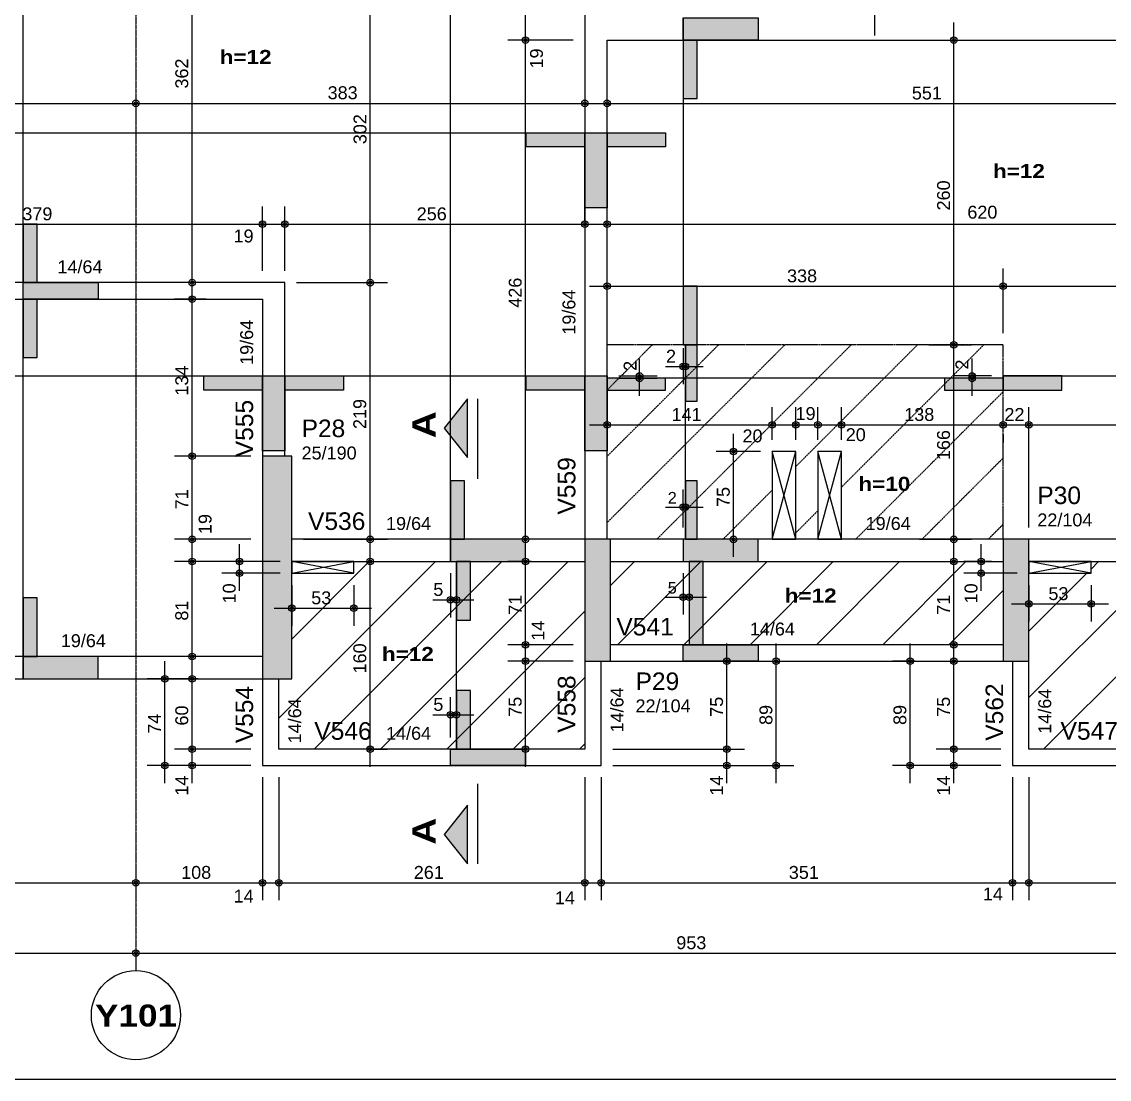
# Model space of a CAD drawing. Extents: x 0 to 7795, y 0 to 4205.
# Drawn here: x 1051 to 1979, y 1625 to 2528 of the extents above; entities that cross this region are included whole.
import ezdxf

# ---------------------------------------------------------------- set-up
doc = ezdxf.new("R2010")
doc.units = 0
doc.header["$MEASUREMENT"] = 0
doc.linetypes.add('ESTILO_TQS_0001', pattern=[1, 0.7, -0.3])
doc.linetypes.add('ESTILO_TQS_0007', pattern=[2.1, 1.5, -0.2, 0.2, -0.2])
for name, color, linetype in [('MTH-224', 4, 'CONTINUOUS'), ('MTH-230', 1, 'CONTINUOUS'), ('MTH-COTAS7', 31, 'CONTINUOUS'), ('MTH-DIM-PILAR', 3, 'CONTINUOUS'), ('MTH-DIM-VIGA', 3, 'CONTINUOUS'), ('MTH-EIXO-214', 4, 'CONTINUOUS'), ('MTH-EIXO-215', 1, 'CONTINUOUS'), ('MTH-FACE-VIGA', 7, 'CONTINUOUS'), ('MTH-LINHA-CORTE', 5, 'CONTINUOUS'), ('MTH-LINHA-SEÇÃO', 16, 'CONTINUOUS'), ('MTH-PILAR-SEGUE', 5, 'CONTINUOUS'), ('MTH-SIMB_COTA', 3, 'CONTINUOUS'), ('MTH-SOMBRA21', 150, 'CONTINUOUS'), ('MTH-SOMBRA25', 253, 'CONTINUOUS'), ('MTH-TIT1-VIGA', 5, 'CONTINUOUS'), ('MTH-TRACEJADO-216', 1, 'CONTINUOUS'), ('MTH-TXT-NEGRITO', 5, 'CONTINUOUS')]:
    doc.layers.add(name, color=color, linetype=linetype)
doc.styles.add('TQS_ARIAL', font='arial.ttf')
doc.styles.add('TQS_ARIAL_BLACK', font='ariblk.ttf')

msp = doc.modelspace()

# ---------------------------------------------------------------- linework, layer by layer
at = {"layer": 'MTH-224', "linetype": 'Continuous'}
for p, q in [((1440.320937, 2137.691123), (1440.320937, 2206.066123)), ((1440.320937, 1809.232484), (1440.320937, 1877.607484))]:
    msp.add_line(p, q, dxfattribs=at)
at = {"layer": 'MTH-230', "linetype": 'Continuous'}
for p, q in [((1691.511368, 2086.135499), (1711.511368, 2161.135499)), ((1711.511368, 2086.1355), (1691.511368, 2161.135499)), ((1730.511368, 2086.1355), (1750.511368, 2161.135499)), ((1750.511368, 2086.135498), (1730.511368, 2161.135499)), ((1281.511368, 2057.1355), (1334.511368, 2067.1355)), ((1334.511368, 2057.1355), (1281.511368, 2067.1355)), ((1910.51213, 2057.1355), (1963.513843, 2067.1355)), ((1963.513843, 2057.1355), (1910.51213, 2067.1355))]:
    msp.add_line(p, q, dxfattribs=at)
msp.add_circle((1148.511366, 1680.135501), 38, dxfattribs=at)
at = {"layer": 'MTH-COTAS7', "linetype": 'Continuous'}
for p, q in [((1779.1324, 2516.13677), (1779.1324, 2809.635501)), ((1196.416793, 2290.135499), (1196.416793, 2682.135501)), ((1348.322552, 2290.135499), (1348.322552, 2622.135465)), ((1480.939185, 2516.13677), (1480.939185, 2622.135465)), ((1480.939185, 2497.13677), (1480.939185, 2546.13677)), ((1480.939185, 2071.135503), (1480.939185, 2527.13677)), ((1846.41773, 2237.135493), (1846.41773, 2527.13677)), ((1521.51056, 2512.13677), (1465.939185, 2512.13677)), ((1521.51056, 2512.13677), (1465.939185, 2512.13677)), ((1846.946401, 2512.13677), (1861.41773, 2512.13677)), ((1550.51056, 2464.587547), (1550.51056, 2473.127822)), ((1148.511366, 2465.627718), (1148.511366, 2443.127822)), ((1148.511366, 2465.627718), (1148.511366, 2443.127822)), ((862.51137, 2458.127822), (1163.511366, 2458.127822)), ((1133.511366, 2458.127822), (1546.51056, 2458.127822)), ((1531.51056, 2452.343828), (1531.51056, 2443.127822)), ((1535.51056, 2458.127822), (2116.511366, 2458.127822)), ((1256.506838, 2315.135499), (1256.506838, 2370.038858)), ((1256.506838, 2315.135499), (1256.506838, 2370.038858)), ((1275.506838, 2315.135499), (1275.506838, 2370.038858)), ((1275.506838, 2315.135499), (1275.506838, 2370.038858)), ((1531.51056, 2357.850716), (1531.51056, 2370.038858)), ((1550.51056, 2357.558462), (1550.51056, 2370.038858)), ((862.51137, 2355.038858), (1271.506838, 2355.038858)), ((1241.506838, 2355.038858), (1290.506838, 2355.038858)), ((1260.506838, 2355.038858), (1546.51056, 2355.038858)), ((1535.51056, 2355.038858), (2185.511366, 2355.038858)), ((1348.322552, 2071.135503), (1348.322552, 2320.135499)), ((1550.51056, 2268.576565), (1550.51056, 2317.1355)), ((1888.512128, 2262.135494), (1888.512128, 2317.1355)), ((1888.512128, 2262.135494), (1888.512128, 2317.1355)), ((1212.501677, 2305.135499), (1181.416793, 2305.135499)), ((1196.416793, 2142.135501), (1196.416793, 2306.135499)), ((1285.506838, 2305.135499), (1363.322552, 2305.135499)), ((1285.506838, 2305.135499), (1363.322552, 2305.135499)), ((1535.51056, 2302.1355), (1903.512128, 2302.1355)), ((1873.512128, 2302.1355), (2116.511366, 2302.1355)), ((1208.593102, 2291.135499), (1181.416793, 2291.135499)), ((1846.41773, 2071.135503), (1846.41773, 2267.135493)), ((1615.51056, 2249.331523), (1615.51056, 2218.567024)), ((1825.033456, 2252.135493), (1861.41773, 2252.135493)), ((1835.033456, 2252.135493), (1861.41773, 2252.135493)), ((1578.343317, 2208.492328), (1578.343317, 2240.492328)), ((1617.51056, 2242.1355), (1617.51056, 2218.567024)), ((1861.97425, 2208.492328), (1861.97425, 2240.492328)), ((1600.51056, 2233.567024), (1632.51056, 2233.567024)), ((1560.51056, 2225.492328), (1593.343317, 2225.492328)), ((1560.51056, 2223.492328), (1593.343317, 2223.492328)), ((1878.512128, 2225.492328), (1846.97425, 2225.492328)), ((1878.512128, 2223.492328), (1846.97425, 2223.492328)), ((1550.51056, 2155.351244), (1550.51056, 2198.859757)), ((1691.511368, 2171.135499), (1691.511368, 2198.859757)), ((1691.511368, 2171.135499), (1691.511368, 2198.859757)), ((1711.511368, 2171.135499), (1711.511368, 2198.859757)), ((1711.511368, 2171.135499), (1711.511368, 2198.859757)), ((1730.511368, 2171.135499), (1730.511368, 2198.859757)), ((1730.511368, 2171.135499), (1730.511368, 2198.859757)), ((1750.511368, 2171.135499), (1750.511368, 2198.859757)), ((1750.511368, 2171.135499), (1750.511368, 2198.859757)), ((1888.512128, 2178.859757), (1888.512128, 2198.859757)), ((1910.512128, 2096.135503), (1910.512128, 2198.859757)), ((1910.512128, 2096.135503), (1910.512128, 2198.859757)), ((1535.51056, 2183.859757), (1706.511368, 2183.859757)), ((1676.511368, 2183.859757), (1726.511368, 2183.859757)), ((1696.511368, 2183.859757), (1745.511368, 2183.859757)), ((1715.511368, 2183.859757), (1765.511368, 2183.859757)), ((1735.511368, 2183.859757), (1903.512128, 2183.859757)), ((1873.512128, 2183.859757), (1925.512128, 2183.859757)), ((1895.512128, 2183.859757), (2185.511366, 2183.859757)), ((1196.416793, 2071.135503), (1196.416793, 2172.135501)), ((1658.498428, 2071.135499), (1658.498428, 2176.135499)), ((1888.512128, 2175.45574), (1888.512128, 2168.859757)), ((1246.506838, 2157.135501), (1181.416793, 2157.135501)), ((1246.506838, 2157.135501), (1181.416793, 2157.135501)), ((1681.511368, 2161.135499), (1643.498428, 2161.135499)), ((1615.51056, 2096.135503), (1615.51056, 2128.673244)), ((1617.51056, 2096.135503), (1617.51056, 2128.673244)), ((1600.51056, 2113.673244), (1632.51056, 2113.673244)), ((1196.416793, 2052.135503), (1196.416793, 2101.135503)), ((1246.506838, 2086.135503), (1181.416793, 2086.135503)), ((1246.506838, 2086.135503), (1181.416793, 2086.135503)), ((1196.416793, 1971.135501), (1196.416793, 2082.135503)), ((1236.920815, 2042.1355), (1236.920815, 2082.135503)), ((1291.506838, 2086.135503), (1363.322552, 2086.135503)), ((1348.322552, 1892.135501), (1348.322552, 2082.135503)), ((1485.734767, 2086.135503), (1465.939185, 2086.135503)), ((1480.939185, 1981.135501), (1480.939185, 2082.135503)), ((1681.511368, 2086.135499), (1643.498428, 2086.135499)), ((1817.250787, 2086.135503), (1861.41773, 2086.135503)), ((1846.41773, 1981.135501), (1846.41773, 2082.135503)), ((1869.871796, 2042.1355), (1869.871796, 2082.135503)), ((1246.506838, 2067.135503), (1181.416793, 2067.135503)), ((1246.506838, 2067.135503), (1181.416793, 2067.135503)), ((1271.506838, 2067.135503), (1221.920815, 2067.135503)), ((1344.511368, 2067.135503), (1363.322552, 2067.135503)), ((1485.734767, 2067.135503), (1465.939185, 2067.135503)), ((1851.532436, 2067.135503), (1861.41773, 2067.135503)), ((1878.512128, 2067.135503), (1854.871796, 2067.135503)), ((1271.511368, 2057.1355), (1221.920815, 2057.1355)), ((1416.939185, 2057.135503), (1416.939185, 2019.542848)), ((1421.939185, 2057.135501), (1421.939185, 2019.542848)), ((1615.51056, 2057.135503), (1615.51056, 2021.867837)), ((1620.51056, 2057.135503), (1620.51056, 2021.867837)), ((1900.51213, 2057.1355), (1854.871796, 2057.1355)), ((1281.511368, 2047.1355), (1281.511368, 2012.418246)), ((1334.511368, 2047.1355), (1334.511368, 2012.418246)), ((1910.512128, 2047.1355), (1910.512128, 2015.996744)), ((1963.513843, 2047.1355), (1963.513843, 2015.996744)), ((1401.939185, 2034.542848), (1436.939185, 2034.542848)), ((1600.51056, 2036.867837), (1635.51056, 2036.867837)), ((1266.511368, 2027.418246), (1349.511368, 2027.418246)), ((1895.512128, 2030.996744), (1978.513843, 2030.996744)), ((1480.939185, 1967.135501), (1480.939185, 2011.135501)), ((1521.51056, 1996.135501), (1465.939185, 1996.135501)), ((1521.51056, 1996.135501), (1465.939185, 1996.135501)), ((1480.939185, 1892.135501), (1480.939185, 1997.135501)), ((1652.777456, 1892.135501), (1652.777456, 1997.135499)), ((1694.893377, 1878.135501), (1694.893377, 1997.135499)), ((1809.202755, 1878.135505), (1809.202755, 1997.135501)), ((1860.443729, 1996.135501), (1831.41773, 1996.135501)), ((1846.41773, 1892.135505), (1846.41773, 1997.135501)), ((1210.793631, 1986.135501), (1181.416793, 1986.135501)), ((1173.14201, 1878.135501), (1173.14201, 1982.135501)), ((1196.416793, 1892.135501), (1196.416793, 1982.135501)), ((1521.51056, 1982.135501), (1465.939185, 1982.135501)), ((1521.51056, 1982.135501), (1465.939185, 1982.135501)), ((1657.51056, 1982.135499), (1667.777456, 1982.135499)), ((1677.777456, 1982.135499), (1709.893377, 1982.135499)), ((1813.297313, 1982.135501), (1794.202755, 1982.135501)), ((1854.569576, 1982.135501), (1861.41773, 1982.135501)), ((1191.769367, 1967.135501), (1158.14201, 1967.135501)), ((1201.769367, 1967.135501), (1181.416793, 1967.135501)), ((1416.939185, 1917.135501), (1416.939185, 1951.488044)), ((1421.939185, 1917.135499), (1421.939185, 1951.488044)), ((1401.939185, 1936.488044), (1436.939185, 1936.488044)), ((1196.416793, 1878.135501), (1196.416793, 1922.135501)), ((1652.777456, 1878.135501), (1652.777456, 1922.135501)), ((1846.41773, 1878.135505), (1846.41773, 1922.135505)), ((1246.511366, 1907.135501), (1181.416793, 1907.135501)), ((1246.511366, 1907.135501), (1181.416793, 1907.135501)), ((1345.260019, 1907.135501), (1363.322552, 1907.135501)), ((1486.229545, 1907.135501), (1465.939185, 1907.135501)), ((1555.51056, 1907.135501), (1667.777456, 1907.135501)), ((1555.51056, 1907.135501), (1667.777456, 1907.135501)), ((1886.512128, 1907.135505), (1831.41773, 1907.135505)), ((1886.512128, 1907.135505), (1831.41773, 1907.135505)), ((1236.511366, 1893.135501), (1158.14201, 1893.135501)), ((1246.511366, 1893.135501), (1181.416793, 1893.135501)), ((1555.51056, 1893.135501), (1667.777456, 1893.135501)), ((1565.51056, 1893.135501), (1709.893377, 1893.135501)), ((1886.512128, 1893.135505), (1794.202755, 1893.135505)), ((1886.512128, 1893.135505), (1831.41773, 1893.135505)), ((1256.511366, 1883.135501), (1256.511366, 1778.135501)), ((1270.511366, 1883.135501), (1270.511366, 1778.135501)), ((1270.511366, 1883.135501), (1270.511366, 1778.135501)), ((1531.51056, 1883.135501), (1531.51056, 1778.135501)), ((1531.51056, 1883.135501), (1531.51056, 1778.135501)), ((1545.51056, 1883.135501), (1545.51056, 1778.135501)), ((1545.51056, 1883.135501), (1545.51056, 1778.135501)), ((1896.512128, 1883.135505), (1896.512128, 1778.135501)), ((1896.512128, 1883.135505), (1896.512128, 1778.135501)), ((1910.512128, 1883.135505), (1910.512128, 1778.135501)), ((1910.512128, 1883.135505), (1910.512128, 1778.135501)), ((1148.511366, 1804.592377), (1148.511366, 1778.135501)), ((1256.511366, 1805.845996), (1256.511366, 1778.135501)), ((580.511366, 1793.135501), (1163.511366, 1793.135501)), ((1133.511366, 1793.135501), (1271.511366, 1793.135501)), ((1148.511366, 1791.556018), (1148.511366, 1778.135501)), ((1241.511366, 1793.135501), (1285.511366, 1793.135501)), ((1255.511366, 1793.135501), (1546.51056, 1793.135501)), ((1516.51056, 1793.135501), (1560.51056, 1793.135501)), ((1530.51056, 1793.135501), (1911.512128, 1793.135501)), ((1881.512128, 1793.135501), (1925.512128, 1793.135501)), ((1895.512128, 1793.135501), (2116.511366, 1793.135501)), ((561.511366, 1733.135501), (1163.511366, 1733.135501)), ((1133.511366, 1733.135501), (2116.511366, 1733.135501)), ((1148.511366, 1732.95883), (1148.511366, 1718.135501)), ((1148.511366, 1731.556018), (1148.511366, 1718.135501)), ((561.511366, 1625.451785), (5343.511366, 1625.451785))]:
    msp.add_line(p, q, dxfattribs=at)
at = {"layer": 'MTH-EIXO-214', "linetype": 'ESTILO_TQS_0007'}
msp.add_line((1148.511366, 3791.636556), (1148.511366, 1718.135501), dxfattribs=at)
at = {"layer": 'MTH-EIXO-215', "linetype": 'Continuous'}
for p, q in [((1270.511366, 1933.463027), (1404.183843, 2067.135503)), ((1281.511368, 2001.031571), (1347.6153, 2067.135503)), ((1300.752383, 1907.135501), (1460.752385, 2067.135503)), ((1357.320926, 1907.135501), (1517.320928, 2067.135503)), ((1553.51056, 2046.756593), (1573.88947, 2067.135503)), ((1559.458011, 1996.135501), (1630.458013, 2067.135503)), ((1616.026553, 1996.135501), (1687.026555, 2067.135503)), ((1672.595096, 1996.135501), (1743.595098, 2067.135503)), ((1729.163638, 1996.135501), (1800.16364, 2067.135503)), ((1785.732181, 1996.135501), (1856.732183, 2067.135503)), ((1910.512128, 1951.209821), (2026.43781, 2067.135503)), ((1923.006354, 1907.135505), (2083.006352, 2067.135503)), ((1963.513843, 2060.780079), (1969.869268, 2067.135503)), ((1910.512128, 2007.778364), (1959.869265, 2057.1355)), ((1842.300723, 1996.135501), (1888.512128, 2042.346906)), ((1413.889468, 1907.135501), (1531.51056, 2024.756593)), ((1470.458011, 1907.135501), (1531.51056, 1968.188051)), ((1527.026553, 1907.135501), (1531.51056, 1911.619508))]:
    msp.add_line(p, q, dxfattribs=at)
at = {"layer": 'MTH-FACE-VIGA', "linetype": 'Continuous'}
for points in [[(1531.51056, 2667.1355), (1531.51056, 2521.63677)], [(1531.51056, 2521.63677), (1531.51056, 2086.135501)], [(1550.51056, 2512.13677), (2170.511366, 2512.13677)], [(1550.51056, 2086.135501), (1550.51056, 2512.13677)], [(1275.506838, 2305.135499), (979.511366, 2305.135499)], [(1275.506838, 2157.135501), (1275.506838, 2305.135499)], [(595.511366, 2291.135499), (1256.506838, 2291.135499)], [(1256.506838, 2291.135499), (1256.506838, 2157.135501)], [(1691.511368, 2086.135499), (1711.511368, 2086.1355), (1711.511368, 2161.135499), (1691.511368, 2161.135499), (1691.511368, 2086.135499)], [(1730.511368, 2086.1355), (1750.511368, 2086.135498), (1750.511368, 2161.135499), (1730.511368, 2161.135499), (1730.511368, 2086.135498)], [(1531.51056, 2086.135503), (1281.506838, 2086.135503)], [(1888.512128, 2086.135503), (1553.51056, 2086.135503)], [(2170.511366, 2086.135503), (1910.512128, 2086.135503)], [(1281.506838, 2067.135503), (1531.51056, 2067.135503)], [(1281.511368, 2057.1355), (1334.511368, 2057.1355), (1334.511368, 2067.1355), (1281.511368, 2067.1355), (1281.511368, 2057.1355)], [(1553.51056, 2067.135503), (1888.512128, 2067.135503)], [(1910.512128, 2067.135503), (2170.511366, 2067.135503)], [(1910.51213, 2057.1355), (1963.513843, 2057.1355), (1963.513843, 2067.1355), (1910.51213, 2067.1355), (1910.51213, 2057.1355)], [(1888.512128, 1996.135501), (1553.51056, 1996.135501)], [(1256.506838, 1986.135501), (595.511366, 1986.135501)], [(1531.51056, 1982.135501), (1531.51056, 1907.135501)], [(1545.51056, 1893.135501), (1545.51056, 1982.135501)], [(1553.51056, 1982.135501), (1888.512128, 1982.135501)], [(1896.512128, 1982.135502), (1896.512128, 1893.135505)], [(1910.512128, 1907.135505), (1910.512128, 1982.135502)], [(979.511366, 1967.135501), (1256.511366, 1967.135501)], [(1256.511366, 1967.135501), (1256.511366, 1893.135501)], [(1270.511366, 1907.135501), (1270.511366, 1967.135501)], [(1531.51056, 1907.135501), (1270.511366, 1907.135501)], [(2170.511366, 1907.135505), (1910.512128, 1907.135505)], [(1256.511366, 1893.135501), (1545.51056, 1893.135501)], [(1896.512128, 1893.135505), (2184.511366, 1893.135505)]]:
    msp.add_lwpolyline(points, dxfattribs=at)
at = {"layer": 'MTH-LINHA-CORTE', "linetype": 'Continuous'}
for points in [[(1431.570937, 2156.066123), (1431.570937, 2206.066123), (1411.570937, 2181.066123), (1431.570937, 2156.066123)], [(1431.570937, 1809.232484), (1431.570937, 1859.232484), (1411.570937, 1834.232484), (1431.570937, 1809.232484)]]:
    msp.add_lwpolyline(points, dxfattribs=at)
at = {"layer": 'MTH-LINHA-SEÇÃO', "linetype": 'Continuous'}
for p, q in [((1052.395033, 1967.135501), (1052.395033, 2664.135503)), ((1416.939185, 2067.135503), (1416.939185, 2664.135503)), ((1615.51056, 2531.13677), (1615.51056, 2252.1355)), ((858.51137, 2432.991494), (1600.51056, 2432.991494)), ((1617.51056, 2086.135501), (1617.51056, 2252.1355)), ((576.511366, 2225.492328), (1550.51056, 2225.492328)), ((1888.512128, 2223.492328), (1550.51056, 2223.492328)), ((1888.512128, 2225.492328), (2503.511361, 2225.492328)), ((1421.939185, 1907.135499), (1421.939185, 2067.135501))]:
    msp.add_line(p, q, dxfattribs=at)
for points in [[(1615.51056, 2512.13677), (1615.51056, 2531.13677), (1679.51056, 2531.13677), (1679.51056, 2512.13677), (1615.51056, 2512.13677)], [(1615.51056, 2512.13677), (1615.51056, 2462.13677), (1627.51056, 2462.13677), (1627.51056, 2512.13677), (1615.51056, 2512.13677)], [(1481.51056, 2432.991494), (1531.51056, 2432.991494), (1531.51056, 2420.991494), (1481.51056, 2420.991494), (1481.51056, 2432.991494)], [(1531.51056, 2432.991494), (1550.51056, 2432.991494), (1550.51056, 2368.991494), (1531.51056, 2368.991494), (1531.51056, 2432.991494)], [(1550.51056, 2432.991494), (1600.51056, 2432.991494), (1600.51056, 2420.991494), (1550.51056, 2420.991494), (1550.51056, 2432.991494)], [(1052.395033, 2355.135501), (1052.395033, 2305.135501), (1064.395033, 2305.135501), (1064.395033, 2355.135501), (1052.395033, 2355.135501)], [(1116.395033, 2291.135501), (1052.395033, 2291.135501), (1052.395033, 2305.135501), (1116.395033, 2305.135501), (1116.395033, 2291.135501)], [(1615.51056, 2302.1355), (1615.51056, 2252.1355), (1627.51056, 2252.1355), (1627.51056, 2302.1355), (1615.51056, 2302.1355)], [(1052.395033, 2291.135501), (1052.395033, 2241.135501), (1064.395033, 2241.135501), (1064.395033, 2291.135501), (1052.395033, 2291.135501)], [(1617.51056, 2252.1355), (1617.51056, 2204.1355), (1627.51056, 2204.1355), (1627.51056, 2252.1355), (1617.51056, 2252.1355)], [(1206.506838, 2225.492328), (1256.506838, 2225.492328), (1256.506838, 2213.492328), (1206.506838, 2213.492328), (1206.506838, 2225.492328)], [(1256.506838, 2225.492328), (1275.506838, 2225.492328), (1275.506838, 2161.492328), (1256.506838, 2161.492328), (1256.506838, 2225.492328)], [(1275.506838, 2225.492328), (1325.506838, 2225.492328), (1325.506838, 2213.492328), (1275.506838, 2213.492328), (1275.506838, 2225.492328)], [(1481.51056, 2225.492328), (1531.51056, 2225.492328), (1531.51056, 2213.492328), (1481.51056, 2213.492328), (1481.51056, 2225.492328)], [(1531.51056, 2225.492328), (1550.51056, 2225.492328), (1550.51056, 2161.492328), (1531.51056, 2161.492328), (1531.51056, 2225.492328)], [(1600.51056, 2223.492328), (1550.51056, 2223.492328), (1550.51056, 2213.492328), (1600.51056, 2213.492328), (1600.51056, 2223.492328)], [(1888.512128, 2223.492328), (1838.512128, 2223.492328), (1838.512128, 2213.492328), (1888.512128, 2213.492328), (1888.512128, 2223.492328)], [(1938.512128, 2225.492328), (1888.512128, 2225.492328), (1888.512128, 2213.492328), (1938.512128, 2213.492328), (1938.512128, 2225.492328)], [(1416.939185, 2136.135501), (1416.939185, 2086.135501), (1428.939185, 2086.135501), (1428.939185, 2136.135501), (1416.939185, 2136.135501)], [(1617.51056, 2136.135501), (1617.51056, 2086.135501), (1627.51056, 2086.135501), (1627.51056, 2136.135501), (1617.51056, 2136.135501)], [(1416.939185, 2086.135501), (1416.939185, 2067.135501), (1480.939185, 2067.135501), (1480.939185, 2086.135501), (1416.939185, 2086.135501)], [(1615.51056, 2086.135501), (1615.51056, 2067.135501), (1679.51056, 2067.135501), (1679.51056, 2086.135501), (1615.51056, 2086.135501)], [(1421.939185, 2067.135501), (1421.939185, 2017.135501), (1433.939185, 2017.135501), (1433.939185, 2067.135501), (1421.939185, 2067.135501)], [(1620.51056, 2067.135501), (1620.51056, 1996.135499), (1632.51056, 1996.135499), (1632.51056, 2067.135501), (1620.51056, 2067.135501)], [(1052.395033, 2036.135501), (1052.395033, 1986.135501), (1064.395033, 1986.135501), (1064.395033, 2036.135501), (1052.395033, 2036.135501)], [(1679.51056, 1982.135499), (1615.51056, 1982.135499), (1615.51056, 1996.135499), (1679.51056, 1996.135499), (1679.51056, 1982.135499)], [(1052.395033, 1986.135501), (1052.395033, 1967.135501), (1116.395033, 1967.135501), (1116.395033, 1986.135501), (1052.395033, 1986.135501)], [(1421.939185, 1957.135499), (1421.939185, 1907.135499), (1433.939185, 1907.135499), (1433.939185, 1957.135499), (1421.939185, 1957.135499)], [(1480.939185, 1893.135499), (1416.939185, 1893.135499), (1416.939185, 1907.135499), (1480.939185, 1907.135499), (1480.939185, 1893.135499)]]:
    msp.add_lwpolyline(points, dxfattribs=at)
at = {"layer": 'MTH-PILAR-SEGUE', "linetype": 'Continuous'}
for points in [[(1256.506838, 1967.135501), (1281.506838, 1967.135501), (1281.506838, 2157.135501), (1256.506838, 2157.135501), (1256.506838, 1967.135501)], [(1531.51056, 1982.135501), (1553.51056, 1982.135501), (1553.51056, 2086.135501), (1531.51056, 2086.135501), (1531.51056, 1982.135501)], [(1888.512128, 1982.135502), (1910.512128, 1982.135502), (1910.512128, 2086.135502), (1888.512128, 2086.135502), (1888.512128, 1982.135502)]]:
    msp.add_lwpolyline(points, dxfattribs=at)
at = {"layer": 'MTH-SIMB_COTA', "linetype": 'Continuous'}
for centre, radius in [((1480.939185, 2512.13677), 2.8), ((1480.939185, 2512.13677), 2.8), ((1846.41773, 2512.13677), 2.8), ((1480.939185, 2512.13677), 1.4), ((1480.939185, 2512.13677), 1.4), ((1846.41773, 2512.13677), 1.4), ((1148.511366, 2458.127822), 2.8), ((1148.511366, 2458.127822), 2.8), ((1148.511366, 2458.127822), 1.4), ((1148.511366, 2458.127822), 1.4), ((1531.51056, 2458.127822), 2.8), ((1531.51056, 2458.127822), 1.4), ((1550.51056, 2458.127822), 2.8), ((1550.51056, 2458.127822), 1.4), ((1256.506838, 2355.038858), 2.8), ((1256.506838, 2355.038858), 2.8), ((1275.506838, 2355.038858), 2.8), ((1275.506838, 2355.038858), 2.8), ((1531.51056, 2355.038858), 2.8), ((1550.51056, 2355.038858), 2.8), ((1256.506838, 2355.038858), 1.4), ((1256.506838, 2355.038858), 1.4), ((1275.506838, 2355.038858), 1.4), ((1275.506838, 2355.038858), 1.4), ((1531.51056, 2355.038858), 1.4), ((1550.51056, 2355.038858), 1.4), ((1196.416793, 2305.135499), 2.8), ((1196.416793, 2305.135499), 1.4), ((1348.322552, 2305.135499), 2.8), ((1348.322552, 2305.135499), 2.8), ((1348.322552, 2305.135499), 1.4), ((1348.322552, 2305.135499), 1.4), ((1550.51056, 2302.1355), 2.8), ((1550.51056, 2302.1355), 1.4), ((1888.512128, 2302.1355), 2.8), ((1888.512128, 2302.1355), 2.8), ((1888.512128, 2302.1355), 1.4), ((1888.512128, 2302.1355), 1.4), ((1196.416793, 2291.135499), 2.8), ((1196.416793, 2291.135499), 1.4), ((1846.41773, 2252.135493), 2.8), ((1846.41773, 2252.135493), 2.8), ((1846.41773, 2252.135493), 1.4), ((1846.41773, 2252.135493), 1.4), ((1615.51056, 2233.567024), 2.8), ((1617.51056, 2233.567024), 2.8), ((1578.343317, 2225.492328), 2.8), ((1615.51056, 2233.567024), 1.4), ((1617.51056, 2233.567024), 1.4), ((1861.97425, 2225.492328), 2.8), ((1578.343317, 2223.492328), 2.8), ((1578.343317, 2225.492328), 1.4), ((1578.343317, 2223.492328), 1.4), ((1861.97425, 2223.492328), 2.8), ((1861.97425, 2225.492328), 1.4), ((1861.97425, 2223.492328), 1.4), ((1550.51056, 2183.859757), 2.8), ((1550.51056, 2183.859757), 1.4), ((1691.511368, 2183.859757), 2.8), ((1691.511368, 2183.859757), 2.8), ((1691.511368, 2183.859757), 1.4), ((1691.511368, 2183.859757), 1.4), ((1711.511368, 2183.859757), 2.8), ((1711.511368, 2183.859757), 2.8), ((1711.511368, 2183.859757), 1.4), ((1711.511368, 2183.859757), 1.4), ((1730.511368, 2183.859757), 2.8), ((1730.511368, 2183.859757), 2.8), ((1730.511368, 2183.859757), 1.4), ((1730.511368, 2183.859757), 1.4), ((1750.511368, 2183.859757), 2.8), ((1750.511368, 2183.859757), 2.8), ((1750.511368, 2183.859757), 1.4), ((1750.511368, 2183.859757), 1.4), ((1888.512128, 2183.859757), 2.8), ((1888.512128, 2183.859757), 2.8), ((1888.512128, 2183.859757), 1.4), ((1888.512128, 2183.859757), 1.4), ((1910.512128, 2183.859757), 2.8), ((1910.512128, 2183.859757), 2.8), ((1910.512128, 2183.859757), 1.4), ((1910.512128, 2183.859757), 1.4), ((1658.498428, 2161.135499), 2.8), ((1658.498428, 2161.135499), 1.4), ((1196.416793, 2157.135501), 2.8), ((1196.416793, 2157.135501), 2.8), ((1196.416793, 2157.135501), 1.4), ((1196.416793, 2157.135501), 1.4), ((1615.51056, 2113.673244), 2.8), ((1617.51056, 2113.673244), 2.8), ((1615.51056, 2113.673244), 1.4), ((1617.51056, 2113.673244), 1.4), ((1196.416793, 2086.135503), 2.8), ((1196.416793, 2086.135503), 2.8), ((1348.322552, 2086.135503), 2.8), ((1480.939185, 2086.135503), 2.8), ((1658.498428, 2086.135499), 2.8), ((1846.41773, 2086.135503), 2.8), ((1196.416793, 2086.135503), 1.4), ((1196.416793, 2086.135503), 1.4), ((1348.322552, 2086.135503), 1.4), ((1480.939185, 2086.135503), 1.4), ((1658.498428, 2086.135499), 1.4), ((1846.41773, 2086.135503), 1.4), ((1196.416793, 2067.135503), 2.8), ((1196.416793, 2067.135503), 2.8), ((1236.920815, 2067.135503), 2.8), ((1348.322552, 2067.135503), 2.8), ((1480.939185, 2067.135503), 2.8), ((1846.41773, 2067.135503), 2.8), ((1869.871796, 2067.135503), 2.8), ((1196.416793, 2067.135503), 1.4), ((1196.416793, 2067.135503), 1.4), ((1236.920815, 2067.135503), 1.4), ((1348.322552, 2067.135503), 1.4), ((1480.939185, 2067.135503), 1.4), ((1846.41773, 2067.135503), 1.4), ((1869.871796, 2067.135503), 1.4), ((1236.920815, 2057.1355), 2.8), ((1236.920815, 2057.1355), 1.4), ((1869.871796, 2057.1355), 2.8), ((1869.871796, 2057.1355), 1.4), ((1416.939185, 2034.542848), 2.8), ((1416.939185, 2034.542848), 1.4), ((1421.939185, 2034.542848), 2.8), ((1421.939185, 2034.542848), 1.4), ((1615.51056, 2036.867837), 2.8), ((1615.51056, 2036.867837), 1.4), ((1620.51056, 2036.867837), 2.8), ((1620.51056, 2036.867837), 1.4), ((1910.512128, 2030.996744), 2.8), ((1910.512128, 2030.996744), 1.4), ((1963.513843, 2030.996744), 2.8), ((1963.513843, 2030.996744), 1.4), ((1281.511368, 2027.418246), 2.8), ((1281.511368, 2027.418246), 1.4), ((1334.511368, 2027.418246), 2.8), ((1334.511368, 2027.418246), 1.4), ((1480.939185, 1996.135501), 2.8), ((1480.939185, 1996.135501), 2.8), ((1480.939185, 1996.135501), 1.4), ((1480.939185, 1996.135501), 1.4), ((1846.41773, 1996.135501), 2.8), ((1846.41773, 1996.135501), 1.4), ((1196.416793, 1986.135501), 2.8), ((1196.416793, 1986.135501), 1.4), ((1480.939185, 1982.135501), 2.8), ((1480.939185, 1982.135501), 2.8), ((1480.939185, 1982.135501), 1.4), ((1480.939185, 1982.135501), 1.4), ((1652.777456, 1982.135499), 2.8), ((1652.777456, 1982.135499), 1.4), ((1694.893377, 1982.135499), 2.8), ((1694.893377, 1982.135499), 1.4), ((1809.202755, 1982.135501), 2.8), ((1809.202755, 1982.135501), 1.4), ((1846.41773, 1982.135501), 2.8), ((1846.41773, 1982.135501), 1.4), ((1173.14201, 1967.135501), 2.8), ((1173.14201, 1967.135501), 1.4), ((1196.416793, 1967.135501), 2.8), ((1196.416793, 1967.135501), 1.4), ((1416.939185, 1936.488044), 2.8), ((1416.939185, 1936.488044), 1.4), ((1421.939185, 1936.488044), 2.8), ((1421.939185, 1936.488044), 1.4), ((1196.416793, 1907.135501), 2.8), ((1196.416793, 1907.135501), 2.8), ((1196.416793, 1907.135501), 1.4), ((1196.416793, 1907.135501), 1.4), ((1348.322552, 1907.135501), 2.8), ((1348.322552, 1907.135501), 1.4), ((1480.939185, 1907.135501), 2.8), ((1480.939185, 1907.135501), 1.4), ((1652.777456, 1907.135501), 2.8), ((1652.777456, 1907.135501), 2.8), ((1652.777456, 1907.135501), 1.4), ((1652.777456, 1907.135501), 1.4), ((1846.41773, 1907.135505), 2.8), ((1846.41773, 1907.135505), 2.8), ((1846.41773, 1907.135505), 1.4), ((1846.41773, 1907.135505), 1.4), ((1173.14201, 1893.135501), 2.8), ((1173.14201, 1893.135501), 1.4), ((1196.416793, 1893.135501), 2.8), ((1196.416793, 1893.135501), 1.4), ((1652.777456, 1893.135501), 2.8), ((1652.777456, 1893.135501), 1.4), ((1694.893377, 1893.135501), 2.8), ((1694.893377, 1893.135501), 1.4), ((1809.202755, 1893.135505), 2.8), ((1809.202755, 1893.135505), 1.4), ((1846.41773, 1893.135505), 2.8), ((1846.41773, 1893.135505), 1.4), ((1148.511366, 1793.135501), 2.8), ((1148.511366, 1793.135501), 2.8), ((1148.511366, 1793.135501), 1.4), ((1148.511366, 1793.135501), 1.4), ((1256.511366, 1793.135501), 2.8), ((1256.511366, 1793.135501), 2.8), ((1256.511366, 1793.135501), 1.4), ((1256.511366, 1793.135501), 1.4), ((1270.511366, 1793.135501), 2.8), ((1270.511366, 1793.135501), 2.8), ((1270.511366, 1793.135501), 1.4), ((1270.511366, 1793.135501), 1.4), ((1531.51056, 1793.135501), 2.8), ((1531.51056, 1793.135501), 2.8), ((1531.51056, 1793.135501), 1.4), ((1531.51056, 1793.135501), 1.4), ((1545.51056, 1793.135501), 2.8), ((1545.51056, 1793.135501), 2.8), ((1545.51056, 1793.135501), 1.4), ((1545.51056, 1793.135501), 1.4), ((1896.512128, 1793.135501), 2.8), ((1896.512128, 1793.135501), 2.8), ((1896.512128, 1793.135501), 1.4), ((1896.512128, 1793.135501), 1.4), ((1910.512128, 1793.135501), 2.8), ((1910.512128, 1793.135501), 2.8), ((1910.512128, 1793.135501), 1.4), ((1910.512128, 1793.135501), 1.4), ((1148.511366, 1733.135501), 2.8), ((1148.511366, 1733.135501), 2.8), ((1148.511366, 1733.135501), 1.4), ((1148.511366, 1733.135501), 1.4)]:
    msp.add_circle(centre, radius, dxfattribs=at)
at = {"layer": 'MTH-SOMBRA21', "linetype": 'Continuous'}
for points in [[(1615.51056, 2512.13677), (1615.51056, 2531.13677), (1679.51056, 2531.13677)], [(1615.51056, 2512.13677), (1679.51056, 2531.13677), (1679.51056, 2512.13677)], [(1615.51056, 2512.13677), (1679.51056, 2512.13677), (1615.51056, 2512.13677)], [(1615.51056, 2512.13677), (1615.51056, 2462.13677), (1627.51056, 2462.13677)], [(1615.51056, 2512.13677), (1627.51056, 2462.13677), (1627.51056, 2512.13677)], [(1615.51056, 2512.13677), (1627.51056, 2512.13677), (1615.51056, 2512.13677)], [(1481.51056, 2432.991494), (1531.51056, 2432.991494), (1531.51056, 2420.991494)], [(1481.51056, 2432.991494), (1531.51056, 2420.991494), (1481.51056, 2420.991494)], [(1481.51056, 2432.991494), (1481.51056, 2420.991494), (1481.51056, 2432.991494)], [(1531.51056, 2432.991494), (1550.51056, 2432.991494), (1550.51056, 2368.991494)], [(1531.51056, 2432.991494), (1550.51056, 2368.991494), (1531.51056, 2368.991494)], [(1531.51056, 2432.991494), (1531.51056, 2368.991494), (1531.51056, 2432.991494)], [(1550.51056, 2432.991494), (1600.51056, 2432.991494), (1600.51056, 2420.991494)], [(1550.51056, 2432.991494), (1600.51056, 2420.991494), (1550.51056, 2420.991494)], [(1550.51056, 2432.991494), (1550.51056, 2420.991494), (1550.51056, 2432.991494)], [(1052.395033, 2355.135501), (1052.395033, 2305.135501), (1064.395033, 2305.135501)], [(1052.395033, 2355.135501), (1064.395033, 2305.135501), (1064.395033, 2355.135501)], [(1052.395033, 2355.135501), (1064.395033, 2355.135501), (1052.395033, 2355.135501)], [(1116.395033, 2291.135501), (1052.395033, 2291.135501), (1052.395033, 2305.135501)], [(1116.395033, 2291.135501), (1052.395033, 2305.135501), (1116.395033, 2305.135501)], [(1116.395033, 2291.135501), (1116.395033, 2305.135501), (1116.395033, 2291.135501)], [(1615.51056, 2302.1355), (1615.51056, 2252.1355), (1627.51056, 2252.1355)], [(1615.51056, 2302.1355), (1627.51056, 2252.1355), (1627.51056, 2302.1355)], [(1615.51056, 2302.1355), (1627.51056, 2302.1355), (1615.51056, 2302.1355)], [(1052.395033, 2291.135501), (1052.395033, 2241.135501), (1064.395033, 2241.135501)], [(1052.395033, 2291.135501), (1064.395033, 2241.135501), (1064.395033, 2291.135501)], [(1052.395033, 2291.135501), (1064.395033, 2291.135501), (1052.395033, 2291.135501)], [(1617.51056, 2252.1355), (1617.51056, 2204.1355), (1627.51056, 2204.1355)], [(1617.51056, 2252.1355), (1627.51056, 2204.1355), (1627.51056, 2252.1355)], [(1617.51056, 2252.1355), (1627.51056, 2252.1355), (1617.51056, 2252.1355)], [(1206.506838, 2225.492328), (1256.506838, 2225.492328), (1256.506838, 2213.492328)], [(1206.506838, 2225.492328), (1256.506838, 2213.492328), (1206.506838, 2213.492328)], [(1206.506838, 2225.492328), (1206.506838, 2213.492328), (1206.506838, 2225.492328)], [(1256.506838, 2225.492328), (1275.506838, 2225.492328), (1275.506838, 2161.492328)], [(1256.506838, 2225.492328), (1275.506838, 2161.492328), (1256.506838, 2161.492328)], [(1256.506838, 2225.492328), (1256.506838, 2161.492328), (1256.506838, 2225.492328)], [(1275.506838, 2225.492328), (1325.506838, 2225.492328), (1325.506838, 2213.492328)], [(1275.506838, 2225.492328), (1325.506838, 2213.492328), (1275.506838, 2213.492328)], [(1275.506838, 2225.492328), (1275.506838, 2213.492328), (1275.506838, 2225.492328)], [(1481.51056, 2225.492328), (1531.51056, 2225.492328), (1531.51056, 2213.492328)], [(1481.51056, 2225.492328), (1531.51056, 2213.492328), (1481.51056, 2213.492328)], [(1481.51056, 2225.492328), (1481.51056, 2213.492328), (1481.51056, 2225.492328)], [(1531.51056, 2225.492328), (1550.51056, 2225.492328), (1550.51056, 2161.492328)], [(1531.51056, 2225.492328), (1550.51056, 2161.492328), (1531.51056, 2161.492328)], [(1531.51056, 2225.492328), (1531.51056, 2161.492328), (1531.51056, 2225.492328)], [(1600.51056, 2223.492328), (1550.51056, 2223.492328), (1550.51056, 2213.492328)], [(1600.51056, 2223.492328), (1550.51056, 2213.492328), (1600.51056, 2213.492328)], [(1600.51056, 2223.492328), (1600.51056, 2213.492328), (1600.51056, 2223.492328)], [(1888.512128, 2223.492328), (1838.512128, 2223.492328), (1838.512128, 2213.492328)], [(1888.512128, 2223.492328), (1838.512128, 2213.492328), (1888.512128, 2213.492328)], [(1938.512128, 2225.492328), (1888.512128, 2225.492328), (1888.512128, 2213.492328)], [(1938.512128, 2225.492328), (1888.512128, 2213.492328), (1938.512128, 2213.492328)], [(1888.512128, 2223.492328), (1888.512128, 2213.492328), (1888.512128, 2223.492328)], [(1938.512128, 2225.492328), (1938.512128, 2213.492328), (1938.512128, 2225.492328)], [(1431.570937, 2156.066123), (1431.570937, 2206.066123), (1411.570937, 2181.066123)], [(1431.570937, 2156.066123), (1411.570937, 2181.066123), (1431.570937, 2156.066123)], [(1416.939185, 2136.135501), (1416.939185, 2086.135501), (1428.939185, 2086.135501)], [(1416.939185, 2136.135501), (1428.939185, 2086.135501), (1428.939185, 2136.135501)], [(1416.939185, 2136.135501), (1428.939185, 2136.135501), (1416.939185, 2136.135501)], [(1617.51056, 2136.135501), (1617.51056, 2086.135501), (1627.51056, 2086.135501)], [(1617.51056, 2136.135501), (1627.51056, 2086.135501), (1627.51056, 2136.135501)], [(1617.51056, 2136.135501), (1627.51056, 2136.135501), (1617.51056, 2136.135501)], [(1416.939185, 2086.135501), (1416.939185, 2067.135501), (1480.939185, 2067.135501)], [(1416.939185, 2086.135501), (1480.939185, 2067.135501), (1480.939185, 2086.135501)], [(1416.939185, 2086.135501), (1480.939185, 2086.135501), (1416.939185, 2086.135501)], [(1615.51056, 2086.135501), (1615.51056, 2067.135501), (1679.51056, 2067.135501)], [(1615.51056, 2086.135501), (1679.51056, 2067.135501), (1679.51056, 2086.135501)], [(1615.51056, 2086.135501), (1679.51056, 2086.135501), (1615.51056, 2086.135501)], [(1421.939185, 2067.135501), (1421.939185, 2017.135501), (1433.939185, 2017.135501)], [(1421.939185, 2067.135501), (1433.939185, 2017.135501), (1433.939185, 2067.135501)], [(1421.939185, 2067.135501), (1433.939185, 2067.135501), (1421.939185, 2067.135501)], [(1620.51056, 2067.135501), (1620.51056, 1996.135499), (1632.51056, 1996.135499)], [(1620.51056, 2067.135501), (1632.51056, 1996.135499), (1632.51056, 2067.135501)], [(1620.51056, 2067.135501), (1632.51056, 2067.135501), (1620.51056, 2067.135501)], [(1052.395033, 2036.135501), (1052.395033, 1986.135501), (1064.395033, 1986.135501)], [(1052.395033, 2036.135501), (1064.395033, 1986.135501), (1064.395033, 2036.135501)], [(1052.395033, 2036.135501), (1064.395033, 2036.135501), (1052.395033, 2036.135501)], [(1679.51056, 1982.135499), (1615.51056, 1982.135499), (1615.51056, 1996.135499)], [(1679.51056, 1982.135499), (1615.51056, 1996.135499), (1679.51056, 1996.135499)], [(1679.51056, 1982.135499), (1679.51056, 1996.135499), (1679.51056, 1982.135499)], [(1052.395033, 1986.135501), (1052.395033, 1967.135501), (1116.395033, 1967.135501)], [(1052.395033, 1986.135501), (1116.395033, 1967.135501), (1116.395033, 1986.135501)], [(1052.395033, 1986.135501), (1116.395033, 1986.135501), (1052.395033, 1986.135501)], [(1421.939185, 1957.135499), (1421.939185, 1907.135499), (1433.939185, 1907.135499)], [(1421.939185, 1957.135499), (1433.939185, 1907.135499), (1433.939185, 1957.135499)], [(1421.939185, 1957.135499), (1433.939185, 1957.135499), (1421.939185, 1957.135499)], [(1480.939185, 1893.135499), (1416.939185, 1893.135499), (1416.939185, 1907.135499)], [(1480.939185, 1893.135499), (1416.939185, 1907.135499), (1480.939185, 1907.135499)], [(1480.939185, 1893.135499), (1480.939185, 1907.135499), (1480.939185, 1893.135499)], [(1431.570937, 1809.232484), (1431.570937, 1859.232484), (1411.570937, 1834.232484)], [(1431.570937, 1809.232484), (1411.570937, 1834.232484), (1431.570937, 1809.232484)]]:
    msp.add_solid(points, dxfattribs=at)
at = {"layer": 'MTH-SOMBRA25', "linetype": 'Continuous'}
for points in [[(1256.506838, 1967.135501), (1281.506838, 1967.135501), (1281.506838, 2157.135501)], [(1256.506838, 1967.135501), (1281.506838, 2157.135501), (1256.506838, 2157.135501)], [(1256.506838, 1967.135501), (1256.506838, 2157.135501), (1256.506838, 1967.135501)], [(1531.51056, 1982.135501), (1553.51056, 1982.135501), (1553.51056, 2086.135501)], [(1531.51056, 1982.135501), (1553.51056, 2086.135501), (1531.51056, 2086.135501)], [(1531.51056, 1982.135501), (1531.51056, 2086.135501), (1531.51056, 1982.135501)], [(1888.512128, 1982.135502), (1910.512128, 1982.135502), (1910.512128, 2086.135502)], [(1888.512128, 1982.135502), (1910.512128, 2086.135502), (1888.512128, 2086.135502)], [(1888.512128, 1982.135502), (1888.512128, 2086.135502), (1888.512128, 1982.135502)]]:
    msp.add_solid(points, dxfattribs=at)
at = {"layer": 'MTH-TRACEJADO-216', "linetype": 'ESTILO_TQS_0001'}
for p, q in [((1550.51056, 2100.325136), (1702.320919, 2252.135494)), ((1550.51056, 2156.893678), (1645.752376, 2252.135494)), ((1550.51056, 2213.462221), (1589.183834, 2252.135494)), ((1888.512128, 2252.135494), (1550.51056, 2252.135488)), ((1592.88947, 2086.135503), (1758.889461, 2252.135494)), ((1711.511368, 2148.188859), (1815.458004, 2252.135494)), ((1750.511368, 2130.620316), (1872.026546, 2252.135494)), ((1888.512128, 2086.135503), (1888.512128, 2252.135494)), ((1762.595098, 2086.135503), (1888.512128, 2212.052534)), ((1819.16364, 2086.135503), (1888.512128, 2155.483991)), ((1649.458013, 2086.135503), (1691.511368, 2128.188859)), ((1711.511368, 2091.620316), (1730.511368, 2110.620316)), ((1875.732183, 2086.135503), (1888.512128, 2098.915449))]:
    msp.add_line(p, q, dxfattribs=at)

# ---------------------------------------------------------------- texts
at = {"layer": 'MTH-COTAS7', "linetype": 'Continuous', "style": 'TQS_ARIAL'}
for s, p in [('19', (1495.812365, 2487.868044)), ('362', (1193.116793, 2470.7355)), ('302', (1345.25095, 2423.263092)), ('260', (1843.11773, 2366.736131)), ('426', (1477.639185, 2283.736136)), ('2', (1575.701297, 2229.884208)), ('2', (1858.860129, 2230.991138)), ('134', (1193.116793, 2208.7355)), ('219', (1345.022552, 2180.235501)), ('166', (1843.11773, 2153.735498)), ('71', (1193.116793, 2111.735502)), ('75', (1655.198428, 2113.735499)), ('19', (1213.038119, 2090.632291)), ('10', (1233.620815, 2031.468837)), ('10', (1866.571796, 2031.468837)), ('81', (1193.116793, 2016.735502)), ('71', (1477.639185, 2021.735502)), ('71', (1843.11773, 2021.735502)), ('14', (1497.088073, 1999.667811)), ('160', (1345.022552, 1971.735502)), ('75', (1477.639185, 1934.735501)), ('75', (1649.477456, 1934.7355)), ('75', (1843.11773, 1934.735503)), ('60', (1193.116793, 1927.235501)), ('89', (1691.593377, 1927.7355)), ('89', (1805.902755, 1927.735503)), ('74', (1169.84201, 1920.235501)), ('14', (1193.116793, 1867.468838)), ('14', (1649.477456, 1867.468838)), ('14', (1843.11773, 1867.468842))]:
    msp.add_text(s, height=11, rotation=90, dxfattribs=at).set_placement(p)
for s, height, p in [('383', 11, (1312.096045, 2461.678121)), ('551', 11, (1810.610963, 2461.427822)), ('379', 11, (1051.609104, 2358.338858)), ('256', 11, (1388.108699, 2358.338858)), ('620', 11, (1857.949009, 2359.765308)), ('19', 11, (1231.835122, 2339.434884)), ('338', 11, (1704.111344, 2305.4355)), ('2', 11, (1600.843897, 2236.867024)), ('141', 11, (1605.610964, 2187.159757)), ('19', 11, (1711.377437, 2187.931723)), ('138', 11, (1804.111748, 2187.159757)), ('22', 11, (1889.612128, 2187.159757)), ('20', 11, (1754.190007, 2169.925241)), ('20', 11, (1666.102702, 2168.841973)), ('2', 9.9, (1602.310564, 2116.643244)), ('53', 11, (1298.111368, 2030.718246)), ('5', 11, (1402.272522, 2037.842848)), ('5', 9.9, (1602.310564, 2039.837837)), ('53', 11, (1927.112986, 2034.296744)), ('5', 11, (1402.272522, 1939.788044)), ('108', 11, (1187.111366, 1796.435501)), ('261', 11, (1385.610963, 1796.435501)), ('351', 11, (1705.611344, 1796.435501)), ('14', 11, (1231.919582, 1776.227779)), ('14', 11, (1506.028976, 1774.78132)), ('14', 11, (1871.256924, 1778.022718)), ('953', 11, (1609.611366, 1736.435501))]:
    msp.add_text(s, height=height, dxfattribs=at).set_placement(p)
at = {"layer": 'MTH-DIM-PILAR', "linetype": 'Continuous', "style": 'TQS_ARIAL'}
for s, p in [('25/190', (1289.875201, 2154.313167)), ('22/104', (1917.686704, 2097.166511)), ('22/104', (1574.835615, 1938.52602))]:
    msp.add_text(s, height=11, dxfattribs=at).set_placement(p)
at = {"layer": 'MTH-DIM-VIGA', "linetype": 'Continuous', "style": 'TQS_ARIAL'}
for s, rotation, p in [('14/64', 360, (1081.523151, 2313.135499)), ('19/64', 90, (1523.51056, 2260.721702)), ('19/64', 90, (1248.506838, 2234.959766)), ('19/64', 360, (1361.939185, 2094.135503)), ('19/64', 360, (1771.195649, 2094.135503)), ('19/64', 360, (1084.43249, 1994.135501)), ('14/64', 90, (1564.51056, 1921.335555)), ('14/64', 90, (1929.512128, 1920.241113)), ('14/64', 90, (1289.511366, 1912.076675))]:
    msp.add_text(s, height=11, rotation=rotation, dxfattribs=at).set_placement(p)
for p in [(1672.38556, 2004.135501), (1361.939185, 1915.135501)]:
    msp.add_text('14/64', height=11, dxfattribs=at).set_placement(p)
at = {"layer": 'MTH-PILAR-SEGUE', "linetype": 'Continuous', "style": 'TQS_ARIAL'}
for s, p in [('P28', (1289.875201, 2173.313167)), ('P30', (1917.686704, 2116.166511)), ('P29', (1574.835615, 1957.52602))]:
    msp.add_text(s, height=15, dxfattribs=at).set_placement(p)
at = {"layer": 'MTH-TIT1-VIGA', "linetype": 'Continuous', "style": 'TQS_ARIAL'}
for s, rotation, p in [('V555', 90, (1248.506838, 2156.204731)), ('V559', 90, (1523.51056, 2107.260501)), ('V536', 360, (1295.381838, 2094.135503)), ('V558', 90, (1523.51056, 1921.096066)), ('V554', 90, (1248.511366, 1912.135501)), ('V562', 90, (1888.512128, 1914.260505))]:
    msp.add_text(s, height=15, rotation=rotation, dxfattribs=at).set_placement(p)
for s, p in [('V541', (1558.51056, 2004.135501)), ('V546', (1300.745728, 1915.135501)), ('V547', (1937.520246, 1915.135505))]:
    msp.add_text(s, height=15, dxfattribs=at).set_placement(p)
at = {"layer": 'MTH-TXT-NEGRITO', "linetype": 'Continuous', "style": 'TQS_ARIAL_BLACK'}
for s, height, p in [('h=12', 12, (1220.003761, 2491.704044)), ('h=12', 12, (1879.83098, 2394.303394)), ('h=10', 12, (1765.030338, 2127.47403)), ('h=12', 12, (1702.170638, 2032.132805)), ('h=12', 12, (1358.400561, 1982.297641)), ('Y101', 18.75, (1113.633967, 1670.43798))]:
    msp.add_text(s, height=height, dxfattribs=at).set_placement(p)
for p in [(1404.383996, 2172.378623), (1404.383996, 1825.544984)]:
    msp.add_text('A', height=20, rotation=90, dxfattribs=at).set_placement(p)

doc.saveas('drawing.dxf')
